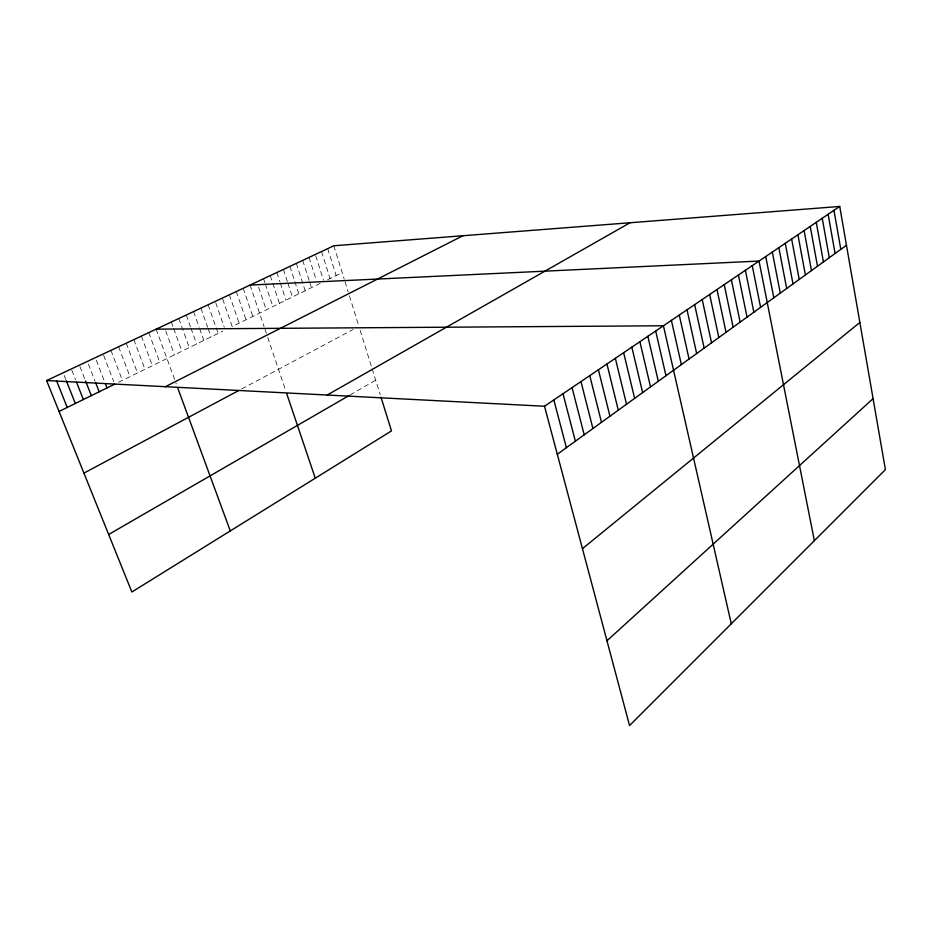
<?xml version="1.0" encoding="UTF-8"?>
<svg xmlns="http://www.w3.org/2000/svg" width="932" height="932" viewBox="0 0 932 932"><rect width="100%" height="100%" fill="white"/><g stroke="black" fill="none" stroke-linecap="round" stroke-linejoin="round"><path stroke-width="0.7" stroke-dasharray="4.66 3.5" d="M350.129 394.947L375.689 380.174M241.691 388.947L353.042 329.52M118.562 382.271L222.853 331.128M320.189 283.375L232.196 326.538L222.34 298.077M327.598 279.751L342.184 272.598M64.203 375.468L65.788 379.464M71.811 370.295L75.492 379.604M79.884 366.509L85.08 379.743M88.389 364.062L95.076 381.223M96.311 360.335L104.966 382.691M103.638 355.337L113.727 381.538M110.92 350.374L122.395 380.396M118.632 346.751L129.991 376.668M126.263 343.174L137.505 372.986M133.835 339.621L144.961 369.328M141.338 336.091L152.359 365.705M148.77 332.608L159.675 362.105M156.133 329.147L176.276 383.972M165.71 330.895L174.459 354.859M171.325 322.018L173.247 327.33M173.725 328.658L181.903 351.201M178.816 318.511L189.289 347.589M186.237 315.028L190.477 326.876M190.944 328.192L196.605 344.001M193.588 311.579L199.18 327.318M199.646 328.635L203.852 340.448M200.869 308.154L207.65 327.33M208.127 328.705L211.028 336.918M208.092 304.764L218.146 333.435M215.723 302.772L224.251 327.248M229.365 294.78L239.116 323.148M236.332 291.518L245.99 319.769M243.229 288.279L252.793 316.437M250.079 285.064L264.106 326.654M265.026 329.357L266.377 333.388M267.74 337.419L285.786 390.869M258.642 287.207L266.237 309.843M263.581 278.726L264.909 282.711M265.352 284.039L272.866 306.593M270.245 275.604L279.437 303.366M276.851 272.505L279.88 281.72M280.322 283.037L285.949 300.174M283.398 269.43L287.452 281.837M287.906 283.212L292.415 297.005M289.887 266.377L294.361 280.124M294.803 281.499L298.822 293.86M296.329 263.36L305.172 290.749M302.714 260.366L309.284 280.835M309.715 282.198L311.474 287.662M309.04 257.395L315.983 279.157M315.738 255.811L323.474 280.206M321.528 251.535L330.045 278.54M327.703 248.634L336.137 275.557M333.819 245.768L344.199 279.076M345.003 281.662L348.219 291.984M349.418 295.84L358.925 326.375M360.136 330.266L371.74 367.511M372.136 368.781L380.244 394.818"/><path stroke-width="1.4" d="M606.965 640.785L873.086 398.64M582.442 548.668L859.852 322.437M557.301 454.257L846.466 245.291M544.521 406.247L839.732 206.45L885.4 469.612L629.543 725.55L544.521 406.247L46.6 380.559L131.866 591.995L391.475 430.899L381.002 397.242M108.671 534.479L348.941 395.634M327.202 395.028L630.032 222.748M83.938 473.13L238.266 390.776M165.36 386.687L462.948 235.726M59.066 411.455L114.729 384.159M46.6 380.559L333.819 245.768L839.732 206.45M250.079 285.064L759.032 261.065L814.358 540.665M156.133 329.147L663.421 325.769L731.282 623.776M56.514 380.675L67.244 407.447M66.323 380.804L75.341 403.474M76.541 382.26L83.367 399.537M85.604 381.072L91.313 395.634M95.588 382.539L99.188 391.778M105.467 384.007L106.994 387.945M177.604 387.572L230.286 530.925M286.695 393.56L315.261 478.186M553.841 399.945L566.4 447.675M563.01 393.723L575.37 441.197M572.062 387.607L584.201 434.813M580.974 381.572L592.903 428.522M589.758 375.631L601.49 422.324M598.414 369.771L609.947 416.208M606.942 363.993L618.289 410.173M615.353 358.307L626.525 404.232M623.648 352.692L634.634 398.372M631.826 347.158L642.626 392.593M639.888 341.695L650.524 386.897M647.845 336.312L658.307 381.27M655.685 331.011L665.984 375.724M671.401 320.375L681.362 364.61M679.265 315.051L689.063 359.041M687.024 309.797L696.658 353.554M694.666 304.624L704.149 348.137M702.215 299.522L711.535 342.801M709.66 294.477L718.828 337.535M716.999 289.514L726.028 332.328M724.234 284.61L733.123 327.202M731.375 279.775L740.125 322.146M738.424 275.01L747.033 317.148M745.39 270.292L753.86 312.22M752.252 265.655L760.594 307.35M765.72 256.533L773.805 297.809M772.325 252.071L780.282 293.126M778.837 247.656L786.678 288.501M785.28 243.299L792.992 283.934M791.629 239L799.225 279.437M797.909 234.748L805.388 274.975M804.106 230.554L811.481 270.583M810.223 226.418L817.492 266.237M816.269 222.317L823.422 261.95M822.245 218.286L829.294 257.71M828.14 214.29L835.084 253.527M833.965 210.341L840.815 249.38"/></g></svg>
